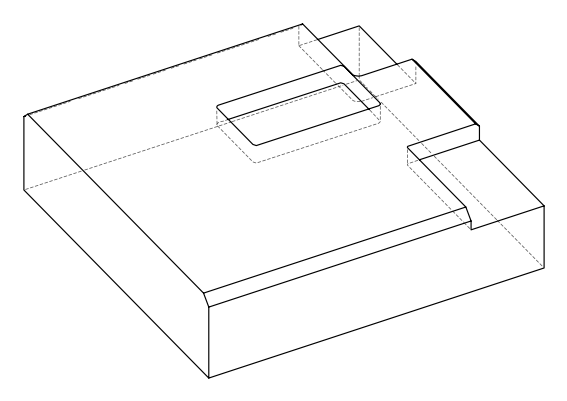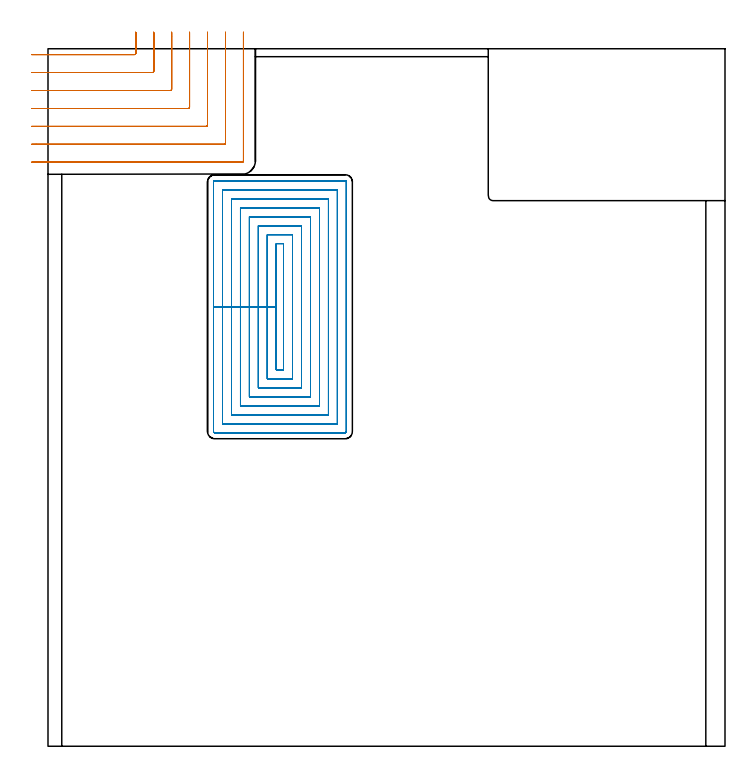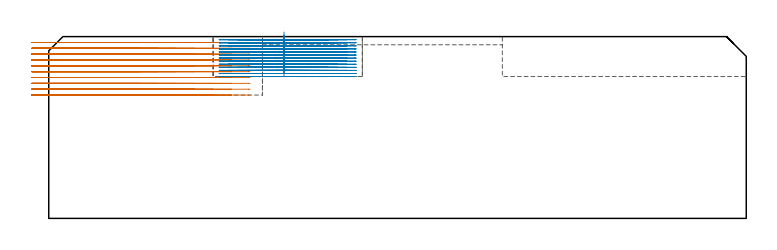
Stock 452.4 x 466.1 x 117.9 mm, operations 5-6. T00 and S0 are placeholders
(PLAN: 6 operations, 3 tool changes, 278 min)
(1 AREA_MILL | FG_CHAMFER_SURFACE | UGT0205_001 | 14.83 min | 30426 mm3)
(2 AREA_MILL_1 | FG_CHAMFER_SURFACE_1 | UGT0205_001 | 2.68 min | 2275 mm3)
(3 AREA_MILL_2 | FG_CHAMFER_SURFACE_2 | UGT0205_001 | 12.41 min | 16519 mm3)
(4 MILL_CORNER_NOTCH_RECTANGULAR | CORNER_NOTCH_RECTANGULAR | NXT0201_008 | Follow Part, ap 1.5, ae 75% | 149.97 min | 415225 mm3)
(5 MILL_CORNER_NOTCH_RECTANGULAR_1 | CORNER_NOTCH_RECTANGULAR_1 | NXT0201_012 | Follow Part, ap 4, ae 75% | 23.95 min | 439741 mm3)
(6 MILL_RECTANGULAR_POCKET | POCKET_RECTANGULAR_STRAIGHT | NXT0201_009 | Follow Part, ap 2, ae 75% | 74.2 min | 441673 mm3)
(TOOL UGT0205_001 | Chamfer Mill 20 x 3 x 45 deg. | D20 FL50 Z2)
(TOOL NXT0201_008 | ENDMILL 6mm [2P460-0600-NA 1630] | D6 FL26 Z6)
(TOOL NXT0201_012 | ENDMILL 16mm [2P460-1600-NA 1630] | D16 FL38 Z6)
(TOOL NXT0201_009 | ENDMILL 8mm [2P460-0800-NA 1630] | D8 FL26 Z6)
(OP 5 MILL_CORNER_NOTCH_RECTANGULAR_1)
G17 G21 G94 G90
T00 M6
G54
G17 G0 G90 X-11. Y462.2 S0 M3
G43 Z127.9 H1
Z114.11
G94 G1 X-8. F250.
X57.806 F500.
G3 X58.6 Y462.994 R0.8
G1 Y474.1
Y477.1 F250.
G0 Z127.9
X-11. Y450.2
Z114.11
G1 X-8.
X69.806 F500.
G3 X70.6 Y450.994 R0.8
G1 Y474.1
Y477.1 F250.
G0 Z127.9
X-11. Y438.2
Z114.11
G1 X-8.
X81.806 F500.
G3 X82.6 Y438.994 R0.8
G1 Y474.1
Y477.1 F250.
G0 Z127.9
X-11. Y426.2
Z114.11
G1 X-8.
X93.805 F500.
G3 X94.6 Y426.995 R0.8
G1 Y474.1
Y477.1 F250.
G0 Z127.9
X-11. Y414.2
Z114.11
G1 X-8.
X105.805 F500.
G3 X106.6 Y414.995 R0.8
G1 Y474.1
Y477.1 F250.
G0 Z127.9
X-11. Y402.2
Z114.11
G1 X-8.
X117.805 F500.
G3 X118.6 Y402.995 R0.8
G1 Y474.1
Y477.1 F250.
G0 Z127.9
X-11. Y390.2
Z114.11
G1 X-8.
X129.5 F500.
G3 X130.6 Y391.3 R1.1
G1 Y474.1
Y477.1 F250.
G0 Z127.9
X-11. Y462.2
Z110.32
G1 X-8.
X57.806 F500.
G3 X58.6 Y462.994 R0.8
G1 Y474.1
Y477.1 F250.
G0 Z127.9
X-11. Y450.2
Z110.32
G1 X-8.
X69.806 F500.
G3 X70.6 Y450.994 R0.8
G1 Y474.1
Y477.1 F250.
G0 Z127.9
X-11. Y438.2
Z110.32
G1 X-8.
X81.806 F500.
G3 X82.6 Y438.994 R0.8
G1 Y474.1
Y477.1 F250.
G0 Z127.9
X-11. Y426.2
Z110.32
G1 X-8.
X93.805 F500.
G3 X94.6 Y426.995 R0.8
G1 Y474.1
Y477.1 F250.
G0 Z127.9
X-11. Y414.2
Z110.32
G1 X-8.
X105.805 F500.
G3 X106.6 Y414.995 R0.8
G1 Y474.1
Y477.1 F250.
G0 Z127.9
X-11. Y402.2
Z110.32
G1 X-8.
X117.805 F500.
G3 X118.6 Y402.995 R0.8
G1 Y474.1
Y477.1 F250.
G0 Z127.9
X-11. Y390.2
Z110.32
G1 X-8.
X129.5 F500.
G3 X130.6 Y391.3 R1.1
G1 Y474.1
Y477.1 F250.
G0 Z127.9
X-11. Y462.2
Z106.53
G1 X-8.
X57.806 F500.
G3 X58.6 Y462.994 R0.8
G1 Y474.1
Y477.1 F250.
G0 Z127.9
X-11. Y450.2
Z106.53
G1 X-8.
X69.806 F500.
G3 X70.6 Y450.994 R0.8
G1 Y474.1
Y477.1 F250.
G0 Z127.9
X-11. Y438.2
Z106.53
G1 X-8.
X81.806 F500.
G3 X82.6 Y438.994 R0.8
G1 Y474.1
Y477.1 F250.
G0 Z127.9
X-11. Y426.2
Z106.53
G1 X-8.
X93.805 F500.
G3 X94.6 Y426.995 R0.8
G1 Y474.1
Y477.1 F250.
G0 Z127.9
X-11. Y414.2
Z106.53
G1 X-8.
X105.805 F500.
G3 X106.6 Y414.995 R0.8
G1 Y474.1
Y477.1 F250.
G0 Z127.9
X-11. Y402.2
Z106.53
G1 X-8.
X117.805 F500.
G3 X118.6 Y402.995 R0.8
G1 Y474.1
Y477.1 F250.
G0 Z127.9
X-11. Y390.2
Z106.53
G1 X-8.
X129.5 F500.
G3 X130.6 Y391.3 R1.1
G1 Y474.1
Y477.1 F250.
G0 Z127.9
X-11. Y462.2
Z102.74
G1 X-8.
X57.806 F500.
G3 X58.6 Y462.994 R0.8
G1 Y474.1
Y477.1 F250.
G0 Z127.9
X-11. Y450.2
Z102.74
G1 X-8.
X69.806 F500.
G3 X70.6 Y450.994 R0.8
G1 Y474.1
Y477.1 F250.
G0 Z127.9
X-11. Y438.2
Z102.74
G1 X-8.
X81.806 F500.
G3 X82.6 Y438.994 R0.8
G1 Y474.1
Y477.1 F250.
G0 Z127.9
X-11. Y426.2
Z102.74
G1 X-8.
X93.805 F500.
G3 X94.6 Y426.995 R0.8
G1 Y474.1
Y477.1 F250.
G0 Z127.9
X-11. Y414.2
Z102.74
G1 X-8.
X105.805 F500.
G3 X106.6 Y414.995 R0.8
G1 Y474.1
Y477.1 F250.
G0 Z127.9
X-11. Y402.2
Z102.74
G1 X-8.
X117.805 F500.
G3 X118.6 Y402.995 R0.8
G1 Y474.1
Y477.1 F250.
G0 Z127.9
X-11. Y390.2
Z102.74
G1 X-8.
X129.5 F500.
G3 X130.6 Y391.3 R1.1
G1 Y474.1
Y477.1 F250.
G0 Z127.9
X-11. Y462.2
Z98.95
G1 X-8.
X57.806 F500.
G3 X58.6 Y462.994 R0.8
G1 Y474.1
Y477.1 F250.
G0 Z127.9
X-11. Y450.2
Z98.95
G1 X-8.
X69.806 F500.
G3 X70.6 Y450.994 R0.8
G1 Y474.1
Y477.1 F250.
G0 Z127.9
X-11. Y438.2
Z98.95
G1 X-8.
X81.806 F500.
G3 X82.6 Y438.994 R0.8
G1 Y474.1
Y477.1 F250.
G0 Z127.9
X-11. Y426.2
Z98.95
G1 X-8.
X93.805 F500.
G3 X94.6 Y426.995 R0.8
G1 Y474.1
Y477.1 F250.
G0 Z127.9
X-11. Y414.2
Z98.95
G1 X-8.
X105.805 F500.
G3 X106.6 Y414.995 R0.8
G1 Y474.1
Y477.1 F250.
G0 Z127.9
X-11. Y402.2
Z98.95
G1 X-8.
X117.805 F500.
G3 X118.6 Y402.995 R0.8
G1 Y474.1
Y477.1 F250.
G0 Z127.9
X-11. Y390.2
Z98.95
G1 X-8.
X129.5 F500.
G3 X130.6 Y391.3 R1.1
G1 Y474.1
Y477.1 F250.
G0 Z127.9
X-11. Y462.2
Z95.16
G1 X-8.
X57.806 F500.
G3 X58.6 Y462.994 R0.8
G1 Y474.1
Y477.1 F250.
G0 Z127.9
X-11. Y450.2
Z95.16
G1 X-8.
X69.806 F500.
G3 X70.6 Y450.994 R0.8
G1 Y474.1
Y477.1 F250.
G0 Z127.9
X-11. Y438.2
Z95.16
G1 X-8.
X81.806 F500.
G3 X82.6 Y438.994 R0.8
G1 Y474.1
Y477.1 F250.
G0 Z127.9
X-11. Y426.2
Z95.16
G1 X-8.
X93.805 F500.
G3 X94.6 Y426.995 R0.8
G1 Y474.1
Y477.1 F250.
G0 Z127.9
X-11. Y414.2
Z95.16
G1 X-8.
X105.805 F500.
G3 X106.6 Y414.995 R0.8
G1 Y474.1
Y477.1 F250.
G0 Z127.9
X-11. Y402.2
Z95.16
G1 X-8.
X117.805 F500.
G3 X118.6 Y402.995 R0.8
G1 Y474.1
Y477.1 F250.
G0 Z127.9
X-11. Y390.2
Z95.16
G1 X-8.
X129.5 F500.
G3 X130.6 Y391.3 R1.1
G1 Y474.1
Y477.1 F250.
G0 Z127.9
X-11. Y462.2
Z91.37
G1 X-8.
X57.806 F500.
G3 X58.6 Y462.994 R0.8
G1 Y474.1
Y477.1 F250.
G0 Z127.9
X-11. Y450.2
Z91.37
G1 X-8.
X69.806 F500.
G3 X70.6 Y450.994 R0.8
G1 Y474.1
Y477.1 F250.
G0 Z127.9
X-11. Y438.2
Z91.37
G1 X-8.
X81.806 F500.
G3 X82.6 Y438.994 R0.8
G1 Y474.1
Y477.1 F250.
G0 Z127.9
X-11. Y426.2
Z91.37
G1 X-8.
X93.805 F500.
G3 X94.6 Y426.995 R0.8
G1 Y474.1
Y477.1 F250.
G0 Z127.9
X-11. Y414.2
Z91.37
G1 X-8.
X105.805 F500.
G3 X106.6 Y414.995 R0.8
G1 Y474.1
Y477.1 F250.
G0 Z127.9
X-11. Y402.2
Z91.37
G1 X-8.
X117.805 F500.
G3 X118.6 Y402.995 R0.8
G1 Y474.1
Y477.1 F250.
G0 Z127.9
X-11. Y390.2
Z91.37
G1 X-8.
X129.5 F500.
G3 X130.6 Y391.3 R1.1
G1 Y474.1
Y477.1 F250.
G0 Z127.9
X-11. Y462.2
Z87.58
G1 X-8.
X57.806 F500.
G3 X58.6 Y462.994 R0.8
G1 Y474.1
Y477.1 F250.
G0 Z127.9
X-11. Y450.2
Z87.58
G1 X-8.
X69.806 F500.
G3 X70.6 Y450.994 R0.8
G1 Y474.1
Y477.1 F250.
G0 Z127.9
X-11. Y438.2
Z87.58
G1 X-8.
X81.806 F500.
G3 X82.6 Y438.994 R0.8
G1 Y474.1
Y477.1 F250.
G0 Z127.9
X-11. Y426.2
Z87.58
G1 X-8.
X93.805 F500.
G3 X94.6 Y426.995 R0.8
G1 Y474.1
Y477.1 F250.
G0 Z127.9
X-11. Y414.2
Z87.58
G1 X-8.
X105.805 F500.
G3 X106.6 Y414.995 R0.8
G1 Y474.1
Y477.1 F250.
G0 Z127.9
X-11. Y402.2
Z87.58
G1 X-8.
X117.805 F500.
G3 X118.6 Y402.995 R0.8
G1 Y474.1
Y477.1 F250.
G0 Z127.9
X-11. Y390.2
Z87.58
G1 X-8.
X129.5 F500.
G3 X130.6 Y391.3 R1.1
G1 Y474.1
Y477.1 F250.
G0 Z127.9
X-11. Y462.2
Z83.79
G1 X-8.
X57.806 F500.
G3 X58.6 Y462.994 R0.8
G1 Y474.1
Y477.1 F250.
G0 Z127.9
X-11. Y450.2
Z83.79
G1 X-8.
X69.806 F500.
G3 X70.6 Y450.994 R0.8
G1 Y474.1
Y477.1 F250.
G0 Z127.9
X-11. Y438.2
Z83.79
G1 X-8.
X81.806 F500.
G3 X82.6 Y438.994 R0.8
G1 Y474.1
Y477.1 F250.
G0 Z127.9
X-11. Y426.2
Z83.79
G1 X-8.
X93.805 F500.
G3 X94.6 Y426.995 R0.8
G1 Y474.1
Y477.1 F250.
G0 Z127.9
X-11. Y414.2
Z83.79
G1 X-8.
X105.805 F500.
G3 X106.6 Y414.995 R0.8
G1 Y474.1
Y477.1 F250.
G0 Z127.9
X-11. Y402.2
Z83.79
G1 X-8.
X117.805 F500.
G3 X118.6 Y402.995 R0.8
G1 Y474.1
Y477.1 F250.
G0 Z127.9
X-11. Y390.2
Z83.79
G1 X-8.
X129.5 F500.
G3 X130.6 Y391.3 R1.1
G1 Y474.1
Y477.1 F250.
G0 Z127.9
X-11. Y462.2
Z80.
G1 X-8.
X57.806 F500.
G3 X58.6 Y462.994 R0.8
G1 Y474.1
Y477.1 F250.
G0 Z127.9
X-11. Y450.2
Z80.
G1 X-8.
X69.806 F500.
G3 X70.6 Y450.994 R0.8
G1 Y474.1
Y477.1 F250.
G0 Z127.9
X-11. Y438.2
Z80.
G1 X-8.
X81.806 F500.
G3 X82.6 Y438.994 R0.8
G1 Y474.1
Y477.1 F250.
G0 Z127.9
X-11. Y426.2
Z80.
G1 X-8.
X93.805 F500.
G3 X94.6 Y426.995 R0.8
G1 Y474.1
Y477.1 F250.
G0 Z127.9
X-11. Y414.2
Z80.
G1 X-8.
X105.805 F500.
G3 X106.6 Y414.995 R0.8
G1 Y474.1
Y477.1 F250.
G0 Z127.9
X-11. Y402.2
Z80.
G1 X-8.
X117.805 F500.
G3 X118.6 Y402.995 R0.8
G1 Y474.1
Y477.1 F250.
G0 Z127.9
X-11. Y390.2
Z80.
G1 X-8.
X129.5 F500.
G3 X130.6 Y391.3 R1.1
G1 Y474.1
Y477.1 F250.
G0 Z127.9
M5
M2
(OP 6 MILL_RECTANGULAR_POCKET)
G17 G21 G94 G90
T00 M6
G54
G17 G0 G90 X152.6 Y312.332 S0 M3
G43 Z127.9 H1
Z120.9
G94 G1 Y293.7 Z115.908 F250.
Y251.5 F500.
X157.4
Y335.9
X152.6
Y293.7
X146.6
Y245.5
X163.4
Y341.9
X146.6
Y293.7
X140.6
Y239.5
X169.4
Y347.9
X140.6
Y293.7
X134.6
Y233.5
X175.4
Y353.9
X134.6
Y293.7
X128.6
Y227.5
X181.4
Y359.9
X128.6
Y293.7
X122.6
Y221.5
X187.4
Y365.9
X122.6
Y293.7
X116.6
Y215.5
X193.4
Y371.9
X116.6
Y293.7
X110.6
Y210.3
G3 X111.4 Y209.5 R0.8
G1 X198.6
G3 X199.4 Y210.3 R0.8
G1 Y377.1
G3 X198.6 Y377.9 R0.8
G1 X111.4
G3 X110.6 Y377.1 R0.8
G1 Y293.7
Y292.7
G0 X152.6 Y312.332 Z118.908
G1 Y293.7 Z113.915 F250.
Y251.5 F500.
X157.4
Y335.9
X152.6
Y293.7
X146.6
Y245.5
X163.4
Y341.9
X146.6
Y293.7
X140.6
Y239.5
X169.4
Y347.9
X140.6
Y293.7
X134.6
Y233.5
X175.4
Y353.9
X134.6
Y293.7
X128.6
Y227.5
X181.4
Y359.9
X128.6
Y293.7
X122.6
Y221.5
X187.4
Y365.9
X122.6
Y293.7
X116.6
Y215.5
X193.4
Y371.9
X116.6
Y293.7
X110.6
Y210.3
G3 X111.4 Y209.5 R0.8
G1 X198.6
G3 X199.4 Y210.3 R0.8
G1 Y377.1
G3 X198.6 Y377.9 R0.8
G1 X111.4
G3 X110.6 Y377.1 R0.8
G1 Y293.7
Y292.7
G0 X152.6 Y312.332 Z116.915
G1 Y293.7 Z111.923 F250.
Y251.5 F500.
X157.4
Y335.9
X152.6
Y293.7
X146.6
Y245.5
X163.4
Y341.9
X146.6
Y293.7
X140.6
Y239.5
X169.4
Y347.9
X140.6
Y293.7
X134.6
Y233.5
X175.4
Y353.9
X134.6
Y293.7
X128.6
Y227.5
X181.4
Y359.9
X128.6
Y293.7
X122.6
Y221.5
X187.4
Y365.9
X122.6
Y293.7
X116.6
Y215.5
X193.4
Y371.9
X116.6
Y293.7
X110.6
Y210.3
G3 X111.4 Y209.5 R0.8
G1 X198.6
G3 X199.4 Y210.3 R0.8
G1 Y377.1
G3 X198.6 Y377.9 R0.8
G1 X111.4
G3 X110.6 Y377.1 R0.8
G1 Y293.7
Y292.7
G0 X152.6 Y312.332 Z114.923
G1 Y293.7 Z109.931 F250.
Y251.5 F500.
X157.4
Y335.9
X152.6
Y293.7
X146.6
Y245.5
X163.4
Y341.9
X146.6
Y293.7
X140.6
Y239.5
X169.4
Y347.9
X140.6
Y293.7
X134.6
Y233.5
X175.4
Y353.9
X134.6
Y293.7
X128.6
Y227.5
X181.4
Y359.9
X128.6
Y293.7
X122.6
Y221.5
X187.4
Y365.9
X122.6
Y293.7
X116.6
Y215.5
X193.4
Y371.9
X116.6
Y293.7
X110.6
Y210.3
G3 X111.4 Y209.5 R0.8
G1 X198.6
G3 X199.4 Y210.3 R0.8
G1 Y377.1
G3 X198.6 Y377.9 R0.8
G1 X111.4
G3 X110.6 Y377.1 R0.8
G1 Y293.7
Y292.7
G0 X152.6 Y312.332 Z112.931
G1 Y293.7 Z107.938 F250.
Y251.5 F500.
X157.4
Y335.9
X152.6
Y293.7
X146.6
Y245.5
X163.4
Y341.9
X146.6
Y293.7
X140.6
Y239.5
X169.4
Y347.9
X140.6
Y293.7
X134.6
Y233.5
X175.4
Y353.9
X134.6
Y293.7
X128.6
Y227.5
X181.4
Y359.9
X128.6
Y293.7
X122.6
Y221.5
X187.4
Y365.9
X122.6
Y293.7
X116.6
Y215.5
X193.4
Y371.9
X116.6
Y293.7
X110.6
Y210.3
G3 X111.4 Y209.5 R0.8
G1 X198.6
G3 X199.4 Y210.3 R0.8
G1 Y377.1
G3 X198.6 Y377.9 R0.8
G1 X111.4
G3 X110.6 Y377.1 R0.8
G1 Y293.7
Y292.7
G0 X152.6 Y312.332 Z110.938
G1 Y293.7 Z105.946 F250.
Y251.5 F500.
X157.4
Y335.9
X152.6
Y293.7
X146.6
Y245.5
X163.4
Y341.9
X146.6
Y293.7
X140.6
Y239.5
X169.4
Y347.9
X140.6
Y293.7
X134.6
Y233.5
X175.4
Y353.9
X134.6
Y293.7
X128.6
Y227.5
X181.4
Y359.9
X128.6
Y293.7
X122.6
Y221.5
X187.4
Y365.9
X122.6
Y293.7
X116.6
Y215.5
X193.4
Y371.9
X116.6
Y293.7
X110.6
Y210.3
G3 X111.4 Y209.5 R0.8
G1 X198.6
G3 X199.4 Y210.3 R0.8
G1 Y377.1
G3 X198.6 Y377.9 R0.8
G1 X111.4
G3 X110.6 Y377.1 R0.8
G1 Y293.7
Y292.7
G0 X152.6 Y312.332 Z108.946
G1 Y293.7 Z103.954 F250.
Y251.5 F500.
X157.4
Y335.9
X152.6
Y293.7
X146.6
Y245.5
X163.4
Y341.9
X146.6
Y293.7
X140.6
Y239.5
X169.4
Y347.9
X140.6
Y293.7
X134.6
Y233.5
X175.4
Y353.9
X134.6
Y293.7
X128.6
Y227.5
X181.4
Y359.9
X128.6
Y293.7
X122.6
Y221.5
X187.4
Y365.9
X122.6
Y293.7
X116.6
Y215.5
X193.4
Y371.9
X116.6
Y293.7
X110.6
Y210.3
G3 X111.4 Y209.5 R0.8
G1 X198.6
G3 X199.4 Y210.3 R0.8
G1 Y377.1
G3 X198.6 Y377.9 R0.8
G1 X111.4
G3 X110.6 Y377.1 R0.8
G1 Y293.7
Y292.7
G0 X152.6 Y312.332 Z106.954
G1 Y293.7 Z101.962 F250.
Y251.5 F500.
X157.4
Y335.9
X152.6
Y293.7
X146.6
Y245.5
X163.4
Y341.9
X146.6
Y293.7
X140.6
Y239.5
X169.4
Y347.9
X140.6
Y293.7
X134.6
Y233.5
X175.4
Y353.9
X134.6
Y293.7
X128.6
Y227.5
X181.4
Y359.9
X128.6
Y293.7
X122.6
Y221.5
X187.4
Y365.9
X122.6
Y293.7
X116.6
Y215.5
X193.4
Y371.9
X116.6
Y293.7
X110.6
Y210.3
G3 X111.4 Y209.5 R0.8
G1 X198.6
G3 X199.4 Y210.3 R0.8
G1 Y377.1
G3 X198.6 Y377.9 R0.8
G1 X111.4
G3 X110.6 Y377.1 R0.8
G1 Y293.7
Y292.7
G0 X152.6 Y312.332 Z104.962
G1 Y293.7 Z99.969 F250.
Y251.5 F500.
X157.4
Y335.9
X152.6
Y293.7
X146.6
Y245.5
X163.4
Y341.9
X146.6
Y293.7
X140.6
Y239.5
X169.4
Y347.9
X140.6
Y293.7
X134.6
Y233.5
X175.4
Y353.9
X134.6
Y293.7
X128.6
Y227.5
X181.4
Y359.9
X128.6
Y293.7
X122.6
Y221.5
X187.4
Y365.9
X122.6
Y293.7
X116.6
Y215.5
X193.4
Y371.9
X116.6
Y293.7
X110.6
Y210.3
G3 X111.4 Y209.5 R0.8
G1 X198.6
G3 X199.4 Y210.3 R0.8
G1 Y377.1
G3 X198.6 Y377.9 R0.8
G1 X111.4
G3 X110.6 Y377.1 R0.8
G1 Y293.7
Y292.7
G0 X152.6 Y312.332 Z102.969
G1 Y293.7 Z97.977 F250.
Y251.5 F500.
X157.4
Y335.9
X152.6
Y293.7
X146.6
Y245.5
X163.4
Y341.9
X146.6
Y293.7
X140.6
Y239.5
X169.4
Y347.9
X140.6
Y293.7
X134.6
Y233.5
X175.4
Y353.9
X134.6
Y293.7
X128.6
Y227.5
X181.4
Y359.9
X128.6
Y293.7
X122.6
Y221.5
X187.4
Y365.9
X122.6
Y293.7
X116.6
Y215.5
X193.4
Y371.9
X116.6
Y293.7
X110.6
Y210.3
G3 X111.4 Y209.5 R0.8
G1 X198.6
G3 X199.4 Y210.3 R0.8
G1 Y377.1
G3 X198.6 Y377.9 R0.8
G1 X111.4
G3 X110.6 Y377.1 R0.8
G1 Y293.7
Y292.7
G0 X152.6 Y312.332 Z100.977
G1 Y293.7 Z95.985 F250.
Y251.5 F500.
X157.4
Y335.9
X152.6
Y293.7
X146.6
Y245.5
X163.4
Y341.9
X146.6
Y293.7
X140.6
Y239.5
X169.4
Y347.9
X140.6
Y293.7
X134.6
Y233.5
X175.4
Y353.9
X134.6
Y293.7
X128.6
Y227.5
X181.4
Y359.9
X128.6
Y293.7
X122.6
Y221.5
X187.4
Y365.9
X122.6
Y293.7
X116.6
Y215.5
X193.4
Y371.9
X116.6
Y293.7
X110.6
Y210.3
G3 X111.4 Y209.5 R0.8
G1 X198.6
G3 X199.4 Y210.3 R0.8
G1 Y377.1
G3 X198.6 Y377.9 R0.8
G1 X111.4
G3 X110.6 Y377.1 R0.8
G1 Y293.7
Y292.7
G0 X152.6 Y312.332 Z98.985
G1 Y293.7 Z93.992 F250.
Y251.5 F500.
X157.4
Y335.9
X152.6
Y293.7
X146.6
Y245.5
X163.4
Y341.9
X146.6
Y293.7
X140.6
Y239.5
X169.4
Y347.9
X140.6
Y293.7
X134.6
Y233.5
X175.4
Y353.9
X134.6
Y293.7
X128.6
Y227.5
X181.4
Y359.9
X128.6
Y293.7
X122.6
Y221.5
X187.4
Y365.9
X122.6
Y293.7
X116.6
Y215.5
X193.4
Y371.9
X116.6
Y293.7
X110.6
Y210.3
G3 X111.4 Y209.5 R0.8
G1 X198.6
G3 X199.4 Y210.3 R0.8
G1 Y377.1
G3 X198.6 Y377.9 R0.8
G1 X111.4
G3 X110.6 Y377.1 R0.8
G1 Y293.7
Y292.7
G0 X152.6 Y312.332 Z96.992
G1 Y293.7 Z92. F250.
Y251.5 F500.
X157.4
Y335.9
X152.6
Y293.7
X146.6
Y245.5
X163.4
Y341.9
X146.6
Y293.7
X140.6
Y239.5
X169.4
Y347.9
X140.6
Y293.7
X134.6
Y233.5
X175.4
Y353.9
X134.6
Y293.7
X128.6
Y227.5
X181.4
Y359.9
X128.6
Y293.7
X122.6
Y221.5
X187.4
Y365.9
X122.6
Y293.7
X116.6
Y215.5
X193.4
Y371.9
X116.6
Y293.7
X110.6
Y210.3
G3 X111.4 Y209.5 R0.8
G1 X198.6
G3 X199.4 Y210.3 R0.8
G1 Y377.1
G3 X198.6 Y377.9 R0.8
G1 X111.4
G3 X110.6 Y377.1 R0.8
G1 Y293.7
Y292.7
G0 Z127.9
M5
M2
